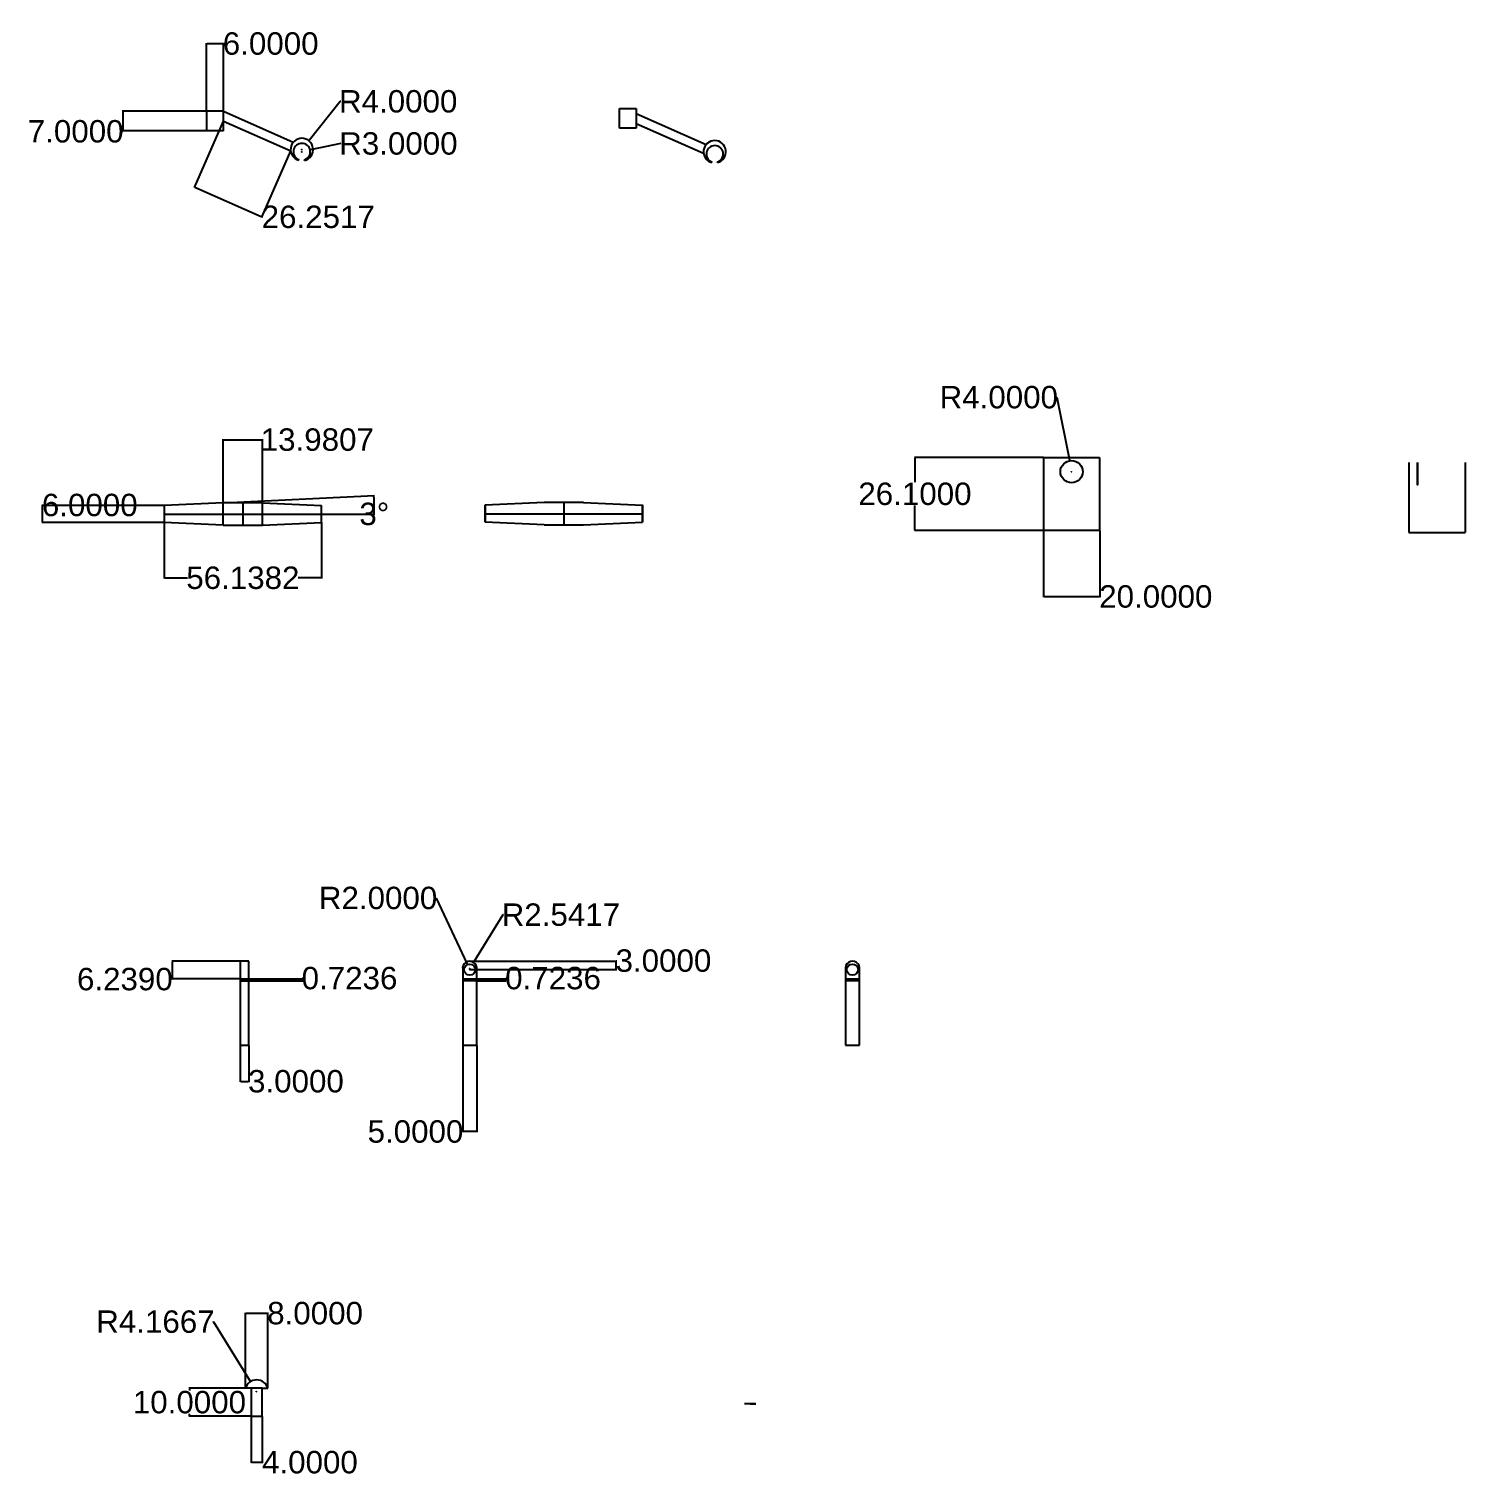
# Model space of a CAD drawing. Header units: centimetres. Extents: x 3692 to 5101, y 1672 to 2765.
# Drawn here: x 3737 to 4250, y 2248 to 2765 of the extents above; entities that cross this region are included whole.
import ezdxf

# ---------------------------------------------------------------- set-up
doc = ezdxf.new("R2010")
doc.units = ezdxf.units.CM
doc.header["$MEASUREMENT"] = 0
doc.layers.add('Brat de prindere', color=130, linetype='Continuous')
doc.layers.add('Dimensiuni', color=7, linetype='Continuous')
doc.styles.get("Standard").update_dxf_attribs({"font": 'arial.ttf'})
doc.dimstyles.get("Standard").update_dxf_attribs({"dimtxt": 8, "dimasz": 0.18, "dimexe": 0.18, "dimexo": 0.0625, "dimgap": 0.09, "dimtad": 0, "dimtih": 1, "dimtoh": 1, "dimdec": 4, "dimzin": 0, "dimdsep": 46, "dimtxsty": 'Standard', "dimcen": 0.09, "dimadec": 0, "dimazin": 0, "dimtfac": 1, "dimtdec": 4, "dimtofl": 0, "dimtmove": 0, "dimatfit": 3, "dimfxl": 1, "dimtolj": 1, "dimtzin": 0, "dimarcsym": 0})

# ---------------------------------------------------------------- blocks, each defined once
blk = doc.blocks.new('*D29')
at = {"layer": 'Defpoints', "color": 0, "transparency": 16777216}
for p in [(3812.9, 2432.06), (3788.6, 2425.82), (3812.9, 2425.82)]:
    blk.add_point(p, dxfattribs=at)
at = {"layer": 'Dimensiuni', "color": 0, "lineweight": -2, "transparency": 16777216}
for p, q in [((3812.84, 2432.06), (3788.42, 2432.06)), ((3788.6, 2431.88), (3788.6, 2426)), ((3812.84, 2425.82), (3788.42, 2425.82)), ((3788.6, 2425.64), (3788.42, 2425.64)), ((3788.6, 2425.82), (3788.6, 2425.64))]:
    blk.add_line(p, q, dxfattribs=at)
at = {"layer": 'Dimensiuni', "color": 0, "transparency": 16777216}
for points in [[(3788.57, 2431.88), (3788.63, 2431.88), (3788.6, 2432.06)], [(3788.57, 2426), (3788.63, 2426), (3788.6, 2425.82)]]:
    blk.add_solid(points, dxfattribs=at)
at = {"layer": 'Dimensiuni', "color": 0, "transparency": 16777216, "insert": (3771.71, 2425.64), "char_height": 8, "attachment_point": 5}
blk.add_mtext('\\A1;6.2390', dxfattribs=at)
blk = doc.blocks.new('*D30')
at = {"layer": 'Defpoints', "color": 0, "transparency": 16777216}
for p in [(3812.9, 2425.82), (3815.9, 2402.06), (3815.9, 2389.18)]:
    blk.add_point(p, dxfattribs=at)
at = {"layer": 'Dimensiuni', "color": 0, "lineweight": -2, "transparency": 16777216}
for p, q in [((3812.9, 2425.75), (3812.9, 2389)), ((3815.9, 2401.99), (3815.9, 2389)), ((3813.08, 2389.18), (3815.72, 2389.18)), ((3815.9, 2389.18), (3816.08, 2389.18))]:
    blk.add_line(p, q, dxfattribs=at)
at = {"layer": 'Dimensiuni', "color": 0, "transparency": 16777216}
for points in [[(3813.08, 2389.21), (3813.08, 2389.15), (3812.9, 2389.18)], [(3815.72, 2389.21), (3815.72, 2389.15), (3815.9, 2389.18)]]:
    blk.add_solid(points, dxfattribs=at)
at = {"layer": 'Dimensiuni', "color": 0, "transparency": 16777216, "insert": (3832.76, 2389.18), "char_height": 8, "attachment_point": 5}
blk.add_mtext('\\A1;3.0000', dxfattribs=at)
blk = doc.blocks.new('*D31')
at = {"layer": 'Defpoints', "color": 0, "transparency": 16777216}
for p in [(3813.3, 2425.82), (3813.3, 2425.09), (3835, 2425.82)]:
    blk.add_point(p, dxfattribs=at)
at = {"layer": 'Dimensiuni', "color": 0, "lineweight": -2, "transparency": 16777216}
for p, q in [((3813.36, 2425.82), (3835.18, 2425.82)), ((3813.36, 2425.09), (3835.18, 2425.09)), ((3835, 2425.82), (3835, 2426)), ((3835, 2426), (3835.18, 2426)), ((3835, 2425.27), (3835, 2425.64))]:
    blk.add_line(p, q, dxfattribs=at)
at = {"layer": 'Dimensiuni', "color": 0, "transparency": 16777216}
for points in [[(3834.97, 2425.64), (3835.03, 2425.64), (3835, 2425.82)], [(3834.97, 2425.27), (3835.03, 2425.27), (3835, 2425.09)]]:
    blk.add_solid(points, dxfattribs=at)
at = {"layer": 'Dimensiuni', "color": 0, "transparency": 16777216, "insert": (3851.87, 2426), "char_height": 8, "attachment_point": 5}
blk.add_mtext('\\A1;0.7236', dxfattribs=at)
blk = doc.blocks.new('*D32')
at = {"layer": 'Defpoints', "color": 0, "transparency": 16777216}
for p in [(3892.27, 2402.06), (3897.27, 2402.06), (3892.27, 2371.24)]:
    blk.add_point(p, dxfattribs=at)
at = {"layer": 'Dimensiuni', "color": 0, "lineweight": -2, "transparency": 16777216}
for p, q in [((3892.27, 2401.99), (3892.27, 2371.06)), ((3897.27, 2401.99), (3897.27, 2371.06)), ((3892.27, 2371.24), (3892.09, 2371.24)), ((3897.09, 2371.24), (3892.45, 2371.24))]:
    blk.add_line(p, q, dxfattribs=at)
at = {"layer": 'Dimensiuni', "color": 0, "transparency": 16777216}
for points in [[(3892.45, 2371.27), (3892.45, 2371.21), (3892.27, 2371.24)], [(3897.09, 2371.27), (3897.09, 2371.21), (3897.27, 2371.24)]]:
    blk.add_solid(points, dxfattribs=at)
at = {"layer": 'Dimensiuni', "color": 0, "transparency": 16777216, "insert": (3875.41, 2371.24), "char_height": 8, "attachment_point": 5}
blk.add_mtext('\\A1;5.0000', dxfattribs=at)
blk = doc.blocks.new('*D33')
at = {"layer": 'Defpoints', "color": 0, "transparency": 16777216}
for p in [(3897.27, 2425.82), (3897.27, 2425.09), (3907.63, 2425.82)]:
    blk.add_point(p, dxfattribs=at)
at = {"layer": 'Dimensiuni', "color": 0, "lineweight": -2, "transparency": 16777216}
for p, q in [((3897.33, 2425.82), (3907.81, 2425.82)), ((3897.33, 2425.09), (3907.81, 2425.09)), ((3907.63, 2425.82), (3907.63, 2426)), ((3907.63, 2426), (3907.81, 2426)), ((3907.63, 2425.27), (3907.63, 2425.64))]:
    blk.add_line(p, q, dxfattribs=at)
at = {"layer": 'Dimensiuni', "color": 0, "transparency": 16777216}
for points in [[(3907.6, 2425.64), (3907.66, 2425.64), (3907.63, 2425.82)], [(3907.6, 2425.27), (3907.66, 2425.27), (3907.63, 2425.09)]]:
    blk.add_solid(points, dxfattribs=at)
at = {"layer": 'Dimensiuni', "color": 0, "transparency": 16777216, "insert": (3924.5, 2426), "char_height": 8, "attachment_point": 5}
blk.add_mtext('\\A1;0.7236', dxfattribs=at)
blk = doc.blocks.new('*D2')
at = {"layer": 'Defpoints', "color": 0, "transparency": 16777216}
for p in [(3894.77, 2432.06), (3947.03, 2432.06), (3894.77, 2429.06)]:
    blk.add_point(p, dxfattribs=at)
at = {"layer": 'Dimensiuni', "color": 0, "lineweight": -2, "transparency": 16777216}
for p, q in [((3894.83, 2432.06), (3947.21, 2432.06)), ((3947.03, 2432.06), (3947.03, 2432.24)), ((3947.03, 2432.24), (3947.21, 2432.24)), ((3947.03, 2429.24), (3947.03, 2431.88)), ((3894.83, 2429.06), (3947.21, 2429.06))]:
    blk.add_line(p, q, dxfattribs=at)
at = {"layer": 'Dimensiuni', "color": 0, "transparency": 16777216}
for points in [[(3947, 2431.88), (3947.06, 2431.88), (3947.03, 2432.06)], [(3947, 2429.24), (3947.06, 2429.24), (3947.03, 2429.06)]]:
    blk.add_solid(points, dxfattribs=at)
at = {"layer": 'Dimensiuni', "color": 0, "transparency": 16777216, "insert": (3963.89, 2432.24), "char_height": 8, "attachment_point": 5}
blk.add_mtext('\\A1;3.0000', dxfattribs=at)
blk = doc.blocks.new('*D34')
at = {"layer": 'Defpoints', "color": 0, "transparency": 16777216}
for p in [(3894.77, 2429.51), (3896.11, 2431.68)]:
    blk.add_point(p, dxfattribs=at)
at = {"layer": 'Dimensiuni', "color": 0, "lineweight": -2, "transparency": 16777216}
for p, q in [((3906.59, 2448.64), (3896.2, 2431.83)), ((3906.77, 2448.64), (3906.59, 2448.64)), ((3894.68, 2429.51), (3894.86, 2429.51)), ((3894.77, 2429.42), (3894.77, 2429.6))]:
    blk.add_line(p, q, dxfattribs=at)
at = {"layer": 'Dimensiuni', "color": 0, "transparency": 16777216}
blk.add_solid([(3896.18, 2431.85), (3896.23, 2431.81), (3896.11, 2431.68)], dxfattribs=at)
at = {"layer": 'Dimensiuni', "color": 0, "transparency": 16777216, "insert": (3927.3, 2448.64), "char_height": 8, "attachment_point": 5}
blk.add_mtext('\\A1;R2.5417', dxfattribs=at)
blk = doc.blocks.new('*D35')
at = {"layer": 'Defpoints', "color": 0, "transparency": 16777216}
for p in [(3816.73, 2279.63), (3794.75, 2269.63), (3816.73, 2269.63)]:
    blk.add_point(p, dxfattribs=at)
at = {"layer": 'Dimensiuni', "color": 0, "lineweight": -2, "transparency": 16777216}
for p, q in [((3816.66, 2279.63), (3794.57, 2279.63)), ((3794.75, 2279.45), (3794.75, 2278.8)), ((3816.66, 2269.63), (3794.57, 2269.63)), ((3794.75, 2269.81), (3794.75, 2270.46))]:
    blk.add_line(p, q, dxfattribs=at)
at = {"layer": 'Dimensiuni', "color": 0, "transparency": 16777216}
for points in [[(3794.72, 2279.45), (3794.78, 2279.45), (3794.75, 2279.63)], [(3794.72, 2269.81), (3794.78, 2269.81), (3794.75, 2269.63)]]:
    blk.add_solid(points, dxfattribs=at)
at = {"layer": 'Dimensiuni', "color": 0, "transparency": 16777216, "insert": (3794.75, 2274.63), "char_height": 8, "attachment_point": 5}
blk.add_mtext('\\A1;10.0000', dxfattribs=at)
blk = doc.blocks.new('*D36')
at = {"layer": 'Defpoints', "color": 0, "transparency": 16777216}
for p in [(3816.73, 2269.63), (3820.73, 2269.63), (3820.73, 2253.2)]:
    blk.add_point(p, dxfattribs=at)
at = {"layer": 'Dimensiuni', "color": 0, "lineweight": -2, "transparency": 16777216}
for p, q in [((3816.73, 2269.57), (3816.73, 2253.02)), ((3820.73, 2269.57), (3820.73, 2253.02)), ((3816.91, 2253.2), (3820.55, 2253.2)), ((3820.73, 2253.2), (3820.91, 2253.2))]:
    blk.add_line(p, q, dxfattribs=at)
at = {"layer": 'Dimensiuni', "color": 0, "transparency": 16777216}
for points in [[(3816.91, 2253.23), (3816.91, 2253.17), (3816.73, 2253.2)], [(3820.55, 2253.23), (3820.55, 2253.17), (3820.73, 2253.2)]]:
    blk.add_solid(points, dxfattribs=at)
at = {"layer": 'Dimensiuni', "color": 0, "transparency": 16777216, "insert": (3837.75, 2253.2), "char_height": 8, "attachment_point": 5}
blk.add_mtext('\\A1;4.0000', dxfattribs=at)
blk = doc.blocks.new('*D37')
at = {"layer": 'Defpoints', "color": 0, "transparency": 16777216}
for p in [(3822.73, 2306.4), (3814.73, 2279.63), (3822.73, 2279.63)]:
    blk.add_point(p, dxfattribs=at)
at = {"layer": 'Dimensiuni', "color": 0, "lineweight": -2, "transparency": 16777216}
for p, q in [((3814.73, 2279.69), (3814.73, 2306.58)), ((3814.91, 2306.4), (3822.55, 2306.4)), ((3822.73, 2279.69), (3822.73, 2306.58)), ((3822.73, 2306.4), (3822.91, 2306.4))]:
    blk.add_line(p, q, dxfattribs=at)
at = {"layer": 'Dimensiuni', "color": 0, "transparency": 16777216}
for points in [[(3814.91, 2306.43), (3814.91, 2306.37), (3814.73, 2306.4)], [(3822.55, 2306.43), (3822.55, 2306.37), (3822.73, 2306.4)]]:
    blk.add_solid(points, dxfattribs=at)
at = {"layer": 'Dimensiuni', "color": 0, "transparency": 16777216, "insert": (3839.59, 2306.4), "char_height": 8, "attachment_point": 5}
blk.add_mtext('\\A1;8.0000', dxfattribs=at)
blk = doc.blocks.new('*D38')
at = {"layer": 'Defpoints', "color": 0, "transparency": 16777216}
for p in [(3816.54, 2282.01), (3818.73, 2278.46)]:
    blk.add_point(p, dxfattribs=at)
at = {"layer": 'Dimensiuni', "color": 0, "lineweight": -2, "transparency": 16777216}
for p, q in [((3803.16, 2303.37), (3803.34, 2303.37)), ((3803.34, 2303.37), (3816.44, 2282.16)), ((3818.64, 2278.46), (3818.82, 2278.46)), ((3818.73, 2278.37), (3818.73, 2278.55))]:
    blk.add_line(p, q, dxfattribs=at)
at = {"layer": 'Dimensiuni', "color": 0, "transparency": 16777216}
blk.add_solid([(3816.47, 2282.18), (3816.42, 2282.15), (3816.54, 2282.01)], dxfattribs=at)
at = {"layer": 'Dimensiuni', "color": 0, "transparency": 16777216, "insert": (3782.63, 2303.37), "char_height": 8, "attachment_point": 5}
blk.add_mtext('\\A1;R4.1667', dxfattribs=at)
blk = doc.blocks.new('*D12')
at = {"layer": 'Defpoints', "color": 0, "transparency": 16777216}
for p in [(3785.75, 2588.69), (3841.89, 2588.69), (3841.89, 2568.89)]:
    blk.add_point(p, dxfattribs=at)
at = {"layer": 'Dimensiuni', "color": 0, "lineweight": -2, "transparency": 16777216}
for p, q in [((3785.75, 2588.63), (3785.75, 2568.71)), ((3841.89, 2588.63), (3841.89, 2568.71)), ((3785.93, 2568.89), (3794.06, 2568.89)), ((3841.71, 2568.89), (3833.58, 2568.89))]:
    blk.add_line(p, q, dxfattribs=at)
at = {"layer": 'Dimensiuni', "color": 0, "transparency": 16777216}
for points in [[(3785.93, 2568.92), (3785.93, 2568.86), (3785.75, 2568.89)], [(3841.71, 2568.92), (3841.71, 2568.86), (3841.89, 2568.89)]]:
    blk.add_solid(points, dxfattribs=at)
at = {"layer": 'Dimensiuni', "color": 0, "transparency": 16777216, "insert": (3813.82, 2568.89), "char_height": 8, "attachment_point": 5}
blk.add_mtext('\\A1;56.1382', dxfattribs=at)
blk = doc.blocks.new('*D13')
at = {"layer": 'Defpoints', "color": 0, "transparency": 16777216}
for p in [(3742.3, 2594.69), (3785.75, 2594.69), (3785.75, 2588.69)]:
    blk.add_point(p, dxfattribs=at)
at = {"layer": 'Dimensiuni', "color": 0, "lineweight": -2, "transparency": 16777216}
for p, q in [((3742.3, 2594.69), (3742.3, 2594.87)), ((3742.3, 2594.87), (3742.48, 2594.87)), ((3785.69, 2594.69), (3742.12, 2594.69)), ((3742.3, 2588.87), (3742.3, 2594.51)), ((3785.69, 2588.69), (3742.12, 2588.69))]:
    blk.add_line(p, q, dxfattribs=at)
at = {"layer": 'Dimensiuni', "color": 0, "transparency": 16777216}
for points in [[(3742.27, 2594.51), (3742.33, 2594.51), (3742.3, 2594.69)], [(3742.27, 2588.87), (3742.33, 2588.87), (3742.3, 2588.69)]]:
    blk.add_solid(points, dxfattribs=at)
at = {"layer": 'Dimensiuni', "color": 0, "transparency": 16777216, "insert": (3759.19, 2594.87), "char_height": 8, "attachment_point": 5}
blk.add_mtext('\\A1;6.0000', dxfattribs=at)
blk = doc.blocks.new('*D14')
at = {"layer": 'Defpoints', "color": 0, "transparency": 16777216}
for p in [(3820.78, 2618.21), (3806.8, 2587.69), (3820.78, 2587.69)]:
    blk.add_point(p, dxfattribs=at)
at = {"layer": 'Dimensiuni', "color": 0, "lineweight": -2, "transparency": 16777216}
for p, q in [((3806.8, 2587.75), (3806.8, 2618.39)), ((3806.98, 2618.21), (3820.6, 2618.21)), ((3820.78, 2587.75), (3820.78, 2618.39)), ((3820.78, 2618.21), (3820.96, 2618.21))]:
    blk.add_line(p, q, dxfattribs=at)
at = {"layer": 'Dimensiuni', "color": 0, "transparency": 16777216}
for points in [[(3806.98, 2618.24), (3806.98, 2618.18), (3806.8, 2618.21)], [(3820.6, 2618.24), (3820.6, 2618.18), (3820.78, 2618.21)]]:
    blk.add_solid(points, dxfattribs=at)
at = {"layer": 'Dimensiuni', "color": 0, "transparency": 16777216, "insert": (3840.39, 2618.21), "char_height": 8, "attachment_point": 5}
blk.add_mtext('\\A1;13.9807', dxfattribs=at)
blk = doc.blocks.new('*D15')
at = {"layer": 'Defpoints', "color": 0, "transparency": 16777216}
for p in [(3806.8, 2595.69), (3860.66, 2596.06), (3785.75, 2594.69), (3785.75, 2591.69), (3841.89, 2591.69)]:
    blk.add_point(p, dxfattribs=at)
at = {"layer": 'Dimensiuni', "color": 0, "lineweight": -2, "transparency": 16777216}
for p, q in [((3806.86, 2595.69), (3860.75, 2598.25)), ((3841.95, 2591.69), (3860.91, 2591.69))]:
    blk.add_line(p, q, dxfattribs=at)
blk.add_arc((3722.59, 2591.69), 138.14, 0.0747, 2.6448, dxfattribs=at)
at = {"layer": 'Dimensiuni', "color": 0, "transparency": 16777216}
for points in [[(3860.55, 2598.06), (3860.61, 2598.06), (3860.57, 2598.24)], [(3860.76, 2591.87), (3860.7, 2591.87), (3860.73, 2591.69)]]:
    blk.add_solid(points, dxfattribs=at)
at = {"layer": 'Dimensiuni', "color": 0, "transparency": 16777216, "insert": (3860.73, 2591.69), "char_height": 8, "attachment_point": 5}
blk.add_mtext('\\A1;3°', dxfattribs=at)
blk = doc.blocks.new('*D16')
at = {"layer": 'Defpoints', "color": 0, "transparency": 16777216}
for p in [(4099.55, 2611.91), (4053.64, 2585.81), (4099.55, 2585.81)]:
    blk.add_point(p, dxfattribs=at)
at = {"layer": 'Dimensiuni', "color": 0, "lineweight": -2, "transparency": 16777216}
for p, q in [((4099.48, 2611.91), (4053.46, 2611.91)), ((4053.64, 2611.73), (4053.64, 2603.04)), ((4053.64, 2585.99), (4053.64, 2594.69)), ((4099.48, 2585.81), (4053.46, 2585.81))]:
    blk.add_line(p, q, dxfattribs=at)
at = {"layer": 'Dimensiuni', "color": 0, "transparency": 16777216}
for points in [[(4053.61, 2611.73), (4053.67, 2611.73), (4053.64, 2611.91)], [(4053.61, 2585.99), (4053.67, 2585.99), (4053.64, 2585.81)]]:
    blk.add_solid(points, dxfattribs=at)
at = {"layer": 'Dimensiuni', "color": 0, "transparency": 16777216, "insert": (4053.64, 2598.86), "char_height": 8, "attachment_point": 5}
blk.add_mtext('\\A1;26.1000', dxfattribs=at)
blk = doc.blocks.new('*D17')
at = {"layer": 'Defpoints', "color": 0, "transparency": 16777216}
for p in [(4099.55, 2585.81), (4119.55, 2585.81), (4119.55, 2562.22)]:
    blk.add_point(p, dxfattribs=at)
at = {"layer": 'Dimensiuni', "color": 0, "lineweight": -2, "transparency": 16777216}
for p, q in [((4099.55, 2585.75), (4099.55, 2562.04)), ((4119.55, 2585.75), (4119.55, 2562.04)), ((4099.73, 2562.22), (4119.37, 2562.22)), ((4119.55, 2562.22), (4119.73, 2562.22))]:
    blk.add_line(p, q, dxfattribs=at)
at = {"layer": 'Dimensiuni', "color": 0, "transparency": 16777216}
for points in [[(4099.73, 2562.25), (4099.73, 2562.19), (4099.55, 2562.22)], [(4119.37, 2562.25), (4119.37, 2562.19), (4119.55, 2562.22)]]:
    blk.add_solid(points, dxfattribs=at)
at = {"layer": 'Dimensiuni', "color": 0, "transparency": 16777216, "insert": (4139.58, 2562.22), "char_height": 8, "attachment_point": 5}
blk.add_mtext('\\A1;20.0000', dxfattribs=at)
blk = doc.blocks.new('*D18')
at = {"layer": 'Defpoints', "color": 0, "transparency": 16777216}
for p in [(4108.76, 2610.74), (4109.55, 2606.81)]:
    blk.add_point(p, dxfattribs=at)
at = {"layer": 'Dimensiuni', "color": 0, "lineweight": -2, "transparency": 16777216}
for p, q in [((4104.07, 2633.36), (4104.25, 2633.36)), ((4104.25, 2633.36), (4108.73, 2610.91)), ((4109.46, 2606.81), (4109.64, 2606.81)), ((4109.55, 2606.72), (4109.55, 2606.9))]:
    blk.add_line(p, q, dxfattribs=at)
at = {"layer": 'Dimensiuni', "color": 0, "transparency": 16777216}
blk.add_solid([(4108.76, 2610.92), (4108.7, 2610.91), (4108.76, 2610.74)], dxfattribs=at)
at = {"layer": 'Dimensiuni', "color": 0, "transparency": 16777216, "insert": (4083.56, 2633.36), "char_height": 8, "attachment_point": 5}
blk.add_mtext('\\A1;R4.0000', dxfattribs=at)
blk = doc.blocks.new('*D47')
at = {"layer": 'Defpoints', "color": 0, "transparency": 16777216}
for p in [(3893.92, 2430.87), (3894.77, 2429.06)]:
    blk.add_point(p, dxfattribs=at)
at = {"layer": 'Dimensiuni', "color": 0, "lineweight": -2, "transparency": 16777216}
for p, q in [((3882.57, 2454.6), (3882.75, 2454.6)), ((3882.75, 2454.6), (3893.84, 2431.03)), ((3894.68, 2429.06), (3894.86, 2429.06)), ((3894.77, 2428.97), (3894.77, 2429.15))]:
    blk.add_line(p, q, dxfattribs=at)
at = {"layer": 'Dimensiuni', "color": 0, "transparency": 16777216}
blk.add_solid([(3893.87, 2431.04), (3893.81, 2431.02), (3893.92, 2430.87)], dxfattribs=at)
at = {"layer": 'Dimensiuni', "color": 0, "transparency": 16777216, "insert": (3862.06, 2454.6), "char_height": 8, "attachment_point": 5}
blk.add_mtext('\\A1;R2.0000', dxfattribs=at)
blk = doc.blocks.new('*D60')
at = {"layer": 'Defpoints', "color": 0, "transparency": 16777216}
for p in [(3800.86, 2735.44), (3770.99, 2728.44), (3800.86, 2728.44)]:
    blk.add_point(p, dxfattribs=at)
at = {"layer": 'Dimensiuni', "color": 0, "lineweight": -2, "transparency": 16777216}
for p, q in [((3800.8, 2735.44), (3770.81, 2735.44)), ((3770.99, 2735.26), (3770.99, 2728.62)), ((3800.8, 2728.44), (3770.81, 2728.44)), ((3770.99, 2728.26), (3770.81, 2728.26)), ((3770.99, 2728.44), (3770.99, 2728.26))]:
    blk.add_line(p, q, dxfattribs=at)
at = {"layer": 'Dimensiuni', "color": 0, "transparency": 16777216}
for points in [[(3770.96, 2735.26), (3771.02, 2735.26), (3770.99, 2735.44)], [(3770.96, 2728.62), (3771.02, 2728.62), (3770.99, 2728.44)]]:
    blk.add_solid(points, dxfattribs=at)
at = {"layer": 'Dimensiuni', "color": 0, "transparency": 16777216, "insert": (3754.16, 2728.26), "char_height": 8, "attachment_point": 5}
blk.add_mtext('\\A1;7.0000', dxfattribs=at)
blk = doc.blocks.new('*D61')
at = {"layer": 'Defpoints', "color": 0, "transparency": 16777216}
for p in [(3806.86, 2759.59), (3800.86, 2735.44), (3806.86, 2735.44)]:
    blk.add_point(p, dxfattribs=at)
at = {"layer": 'Dimensiuni', "color": 0, "lineweight": -2, "transparency": 16777216}
for p, q in [((3800.86, 2735.51), (3800.86, 2759.77)), ((3801.04, 2759.59), (3806.68, 2759.59)), ((3806.86, 2735.51), (3806.86, 2759.77)), ((3806.86, 2759.59), (3807.04, 2759.59))]:
    blk.add_line(p, q, dxfattribs=at)
at = {"layer": 'Dimensiuni', "color": 0, "transparency": 16777216}
for points in [[(3801.04, 2759.62), (3801.04, 2759.56), (3800.86, 2759.59)], [(3806.68, 2759.62), (3806.68, 2759.56), (3806.86, 2759.59)]]:
    blk.add_solid(points, dxfattribs=at)
at = {"layer": 'Dimensiuni', "color": 0, "transparency": 16777216, "insert": (3823.75, 2759.59), "char_height": 8, "attachment_point": 5}
blk.add_mtext('\\A1;6.0000', dxfattribs=at)
blk = doc.blocks.new('*D62')
at = {"layer": 'Defpoints', "color": 0, "transparency": 16777216}
for p in [(3806.86, 2731.94), (3830.88, 2721.35), (3820.5, 2697.8)]:
    blk.add_point(p, dxfattribs=at)
at = {"layer": 'Dimensiuni', "color": 0, "lineweight": -2, "transparency": 16777216}
for p, q in [((3806.84, 2731.89), (3796.41, 2708.23)), ((3830.86, 2721.3), (3820.43, 2697.64)), ((3796.65, 2708.32), (3820.34, 2697.87)), ((3820.5, 2697.8), (3820.67, 2697.73)), ((3820.67, 2697.73), (3820.85, 2697.73))]:
    blk.add_line(p, q, dxfattribs=at)
at = {"layer": 'Dimensiuni', "color": 0, "transparency": 16777216}
for points in [[(3796.66, 2708.35), (3796.63, 2708.29), (3796.48, 2708.39)], [(3820.35, 2697.9), (3820.33, 2697.85), (3820.5, 2697.8)]]:
    blk.add_solid(points, dxfattribs=at)
at = {"layer": 'Dimensiuni', "color": 0, "transparency": 16777216, "insert": (3840.72, 2697.73), "char_height": 8, "attachment_point": 5}
blk.add_mtext('\\A1;26.2517', dxfattribs=at)
blk = doc.blocks.new('*D63')
at = {"layer": 'Defpoints', "color": 0, "transparency": 16777216}
for p in [(3837.35, 2724.94), (3834.86, 2721.81)]:
    blk.add_point(p, dxfattribs=at)
at = {"layer": 'Dimensiuni', "color": 0, "lineweight": -2, "transparency": 16777216}
for p, q in [((3848.55, 2738.96), (3837.47, 2725.08)), ((3848.73, 2738.96), (3848.55, 2738.96)), ((3834.77, 2721.81), (3834.95, 2721.81)), ((3834.86, 2721.72), (3834.86, 2721.9))]:
    blk.add_line(p, q, dxfattribs=at)
at = {"layer": 'Dimensiuni', "color": 0, "transparency": 16777216}
blk.add_solid([(3837.44, 2725.1), (3837.49, 2725.06), (3837.35, 2724.94)], dxfattribs=at)
at = {"layer": 'Dimensiuni', "color": 0, "transparency": 16777216, "insert": (3869.24, 2738.96), "char_height": 8, "attachment_point": 5}
blk.add_mtext('\\A1;R4.0000', dxfattribs=at)
blk = doc.blocks.new('*D64')
at = {"layer": 'Defpoints', "color": 0, "transparency": 16777216}
for p in [(3834.87, 2721), (3837.8, 2721.62)]:
    blk.add_point(p, dxfattribs=at)
at = {"layer": 'Dimensiuni', "color": 0, "lineweight": -2, "transparency": 16777216}
for p, q in [((3834.78, 2721), (3834.96, 2721)), ((3834.87, 2720.91), (3834.87, 2721.09)), ((3848.81, 2723.92), (3837.98, 2721.65))]:
    blk.add_line(p, q, dxfattribs=at)
at = {"layer": 'Dimensiuni', "color": 0, "transparency": 16777216}
blk.add_solid([(3837.97, 2721.68), (3837.98, 2721.62), (3837.8, 2721.62)], dxfattribs=at)
at = {"layer": 'Dimensiuni', "color": 0, "transparency": 16777216, "insert": (3869.32, 2723.92), "char_height": 8, "attachment_point": 5}
blk.add_mtext('\\A1;R3.0000', dxfattribs=at)

msp = doc.modelspace()

# ---------------------------------------------------------------- linework, layer by layer
at = {"layer": 'Brat de prindere'}
for p, q in [((3806.86379, 2735.44356, 2), (3800.86379, 2735.44356, 2)), ((3800.86379, 2735.44356, 2), (3800.86379, 2728.44356, 2)), ((3806.86379, 2728.44356, 2), (3806.86379, 2735.44356, 2)), ((3806.86379, 2735.44356, 2), (3831.79088, 2724.38061, 2)), ((3948.20436, 2736.39684), (3954.20436, 2736.39684)), ((3948.20436, 2729.39684), (3948.20436, 2736.39684)), ((3954.20436, 2736.39684), (3954.20436, 2729.39684)), ((3954.20436, 2734.64684, 5), (3979.13145, 2723.58389, 5)), ((3806.86379, 2731.94356, 2), (3830.88476, 2721.35377, 2)), ((3954.20436, 2729.39684), (3948.20436, 2729.39684)), ((3954.20436, 2732.89684, 10), (3954.20436, 2732.89684, 7.5)), ((3954.20436, 2731.14684, 5), (3978.22534, 2720.55706, 5)), ((3803.86379, 2728.44356, 2), (3800.86379, 2728.44356, 2)), ((3806.86379, 2728.44356, 2), (3803.86379, 2728.44356, 2)), ((3833.83021, 2718.03447, 2), (3833.83021, 2718.18525, 2)), ((3833.83021, 2717.94768, 2), (3833.83021, 2718.03447, 2)), ((3835.82993, 2718.00985, 2), (3835.82993, 2718.15991, 2)), ((3835.82993, 2717.93311, 2), (3835.82993, 2718.00985, 2)), ((3835.82993, 2717.93311, 2), (3835.82993, 2718.00985, 2)), ((3981.17079, 2717.23776, 5), (3981.17079, 2717.38853, 5)), ((3981.17079, 2717.15096, 5), (3981.17079, 2717.23776, 5)), ((3983.1705, 2717.21314, 5), (3983.1705, 2717.36319, 5)), ((3983.1705, 2717.1364, 5), (3983.1705, 2717.21314, 5)), ((3983.1705, 2717.1364, 5), (3983.1705, 2717.21314, 5)), ((4099.54666, 2611.91377), (4119.54666, 2611.91377)), ((4099.54666, 2611.91377), (4099.54666, 2610.81377)), ((4099.54666, 2610.81377), (4099.54666, 2585.81377)), ((4119.54666, 2611.91377), (4119.54666, 2610.81377)), ((4119.54666, 2610.81377), (4119.54666, 2585.81377)), ((3806.80158, 2595.68757), (3785.74889, 2594.68757)), ((3820.78228, 2595.68757), (3806.80158, 2595.68757)), ((3813.79193, 2595.68757), (3813.79193, 2587.68757)), ((3820.83443, 2595.68509), (3841.88713, 2594.68509)), ((3921.36811, 2595.82074), (3900.31542, 2594.82074)), ((3900.31542, 2594.82074), (3900.31542, 2588.82074)), ((3935.34881, 2595.82074), (3921.36811, 2595.82074)), ((3928.35846, 2595.82074), (3928.35846, 2587.82074)), ((3935.40097, 2595.81826), (3956.45366, 2594.81826)), ((3956.45366, 2588.81826), (3956.45366, 2594.81826)), ((3785.74889, 2594.68757), (3785.74889, 2588.68757)), ((3785.74889, 2591.68757), (3841.88713, 2591.68757)), ((3841.88713, 2588.68509), (3841.88713, 2594.68509)), ((3900.31542, 2591.82074), (3956.45366, 2591.82074)), ((3806.80158, 2587.68757), (3785.74889, 2588.68757)), ((3806.80158, 2587.68757), (3820.78228, 2587.68757)), ((3820.83443, 2587.68509), (3841.88713, 2588.68509)), ((3921.36811, 2587.82074), (3900.31542, 2588.82074)), ((3921.36811, 2587.82074), (3935.34881, 2587.82074)), ((3935.40097, 2587.81826), (3956.45366, 2588.81826)), ((4119.54666, 2585.81377), (4099.54666, 2585.81377)), ((3815.89933, 2432.05638), (3812.89933, 2432.05638)), ((3812.89933, 2432.05638), (3812.89933, 2425.81738)), ((3815.89933, 2402.05638), (3815.89933, 2432.05638)), ((3813.29933, 2425.81738), (3812.89933, 2425.81738)), ((3812.89933, 2425.81738), (3813.29933, 2425.81738)), ((3812.89933, 2425.81738), (3813.29933, 2425.81738)), ((3812.89933, 2425.09378), (3812.89933, 2402.05638)), ((3813.29933, 2425.09378), (3812.89933, 2425.09378)), ((3813.29933, 2425.81738), (3813.29933, 2425.09378)), ((3813.29933, 2425.81738), (3813.29933, 2425.09378)), ((3892.27038, 2429.05638), (3892.27038, 2402.05638)), ((3892.27038, 2425.81733), (3897.27038, 2425.81733)), ((3897.27038, 2425.09376), (3892.27038, 2425.09376)), ((3897.27038, 2402.05638), (3897.27038, 2429.05638)), ((4028.83958, 2429.07064), (4028.83958, 2402.07064)), ((4028.83958, 2425.83159), (4033.83958, 2425.83159)), ((4033.83958, 2425.10802), (4028.83958, 2425.10802)), ((4033.83958, 2402.07064), (4033.83958, 2429.07064)), ((3812.89933, 2402.05638), (3815.89933, 2402.05638)), ((3892.27038, 2402.05638), (3897.27038, 2402.05638)), ((4028.83958, 2402.07064), (4033.83958, 2402.07064)), ((3816.72628, 2279.6302), (3814.72628, 2279.6302)), ((3816.72628, 2279.6302), (3816.72628, 2269.6302)), ((3820.72628, 2279.6302), (3816.72628, 2279.6302)), ((3820.72628, 2269.6302), (3820.72628, 2279.6302)), ((3820.72628, 2279.6302), (3822.72628, 2279.6302)), ((3816.72628, 2269.6302), (3820.72628, 2269.6302))]:
    msp.add_line(p, q, dxfattribs=at)
at = {"layer": 'Brat de prindere', "extrusion": (-3.67394e-16, 0, -1)}
for p, q in [((4229.92017, 2610.08564, 14), (4229.92017, 2585.08564, 14)), ((4249.92017, 2610.08564, 14), (4249.92017, 2585.08564, 14)), ((4229.92017, 2585.08564, 14), (4249.92017, 2585.08564, 14))]:
    msp.add_line(p, q, dxfattribs=at)
at = {"layer": 'Brat de prindere', "extrusion": (0, -1, 6.12323e-17)}
for p, q in [((3994.86372, 2274.04704, 3.5), (3992.86372, 2274.04704, 3.5)), ((3994.86372, 2274.04704, -6.5), (3996.86372, 2274.04704, -6.5)), ((3996.86372, 2274.04704, 3.5), (3994.86372, 2274.04704, 3.5))]:
    msp.add_line(p, q, dxfattribs=at)
at = {"layer": 'Brat de prindere'}
for centre, radius in [((4109.54666, 2606.81377), 4), ((3894.77038, 2429.05638), 2), ((4031.33958, 2429.07064), 2)]:
    msp.add_circle(centre, radius, dxfattribs=at)
at = {"layer": 'Brat de prindere', "extrusion": (1, 0, -1.83697e-16)}
msp.add_circle((2606.08564, 7, 4232.92017), 4, dxfattribs=at)
at = {"layer": 'Brat de prindere', "extrusion": (-1, 0, 6.12323e-17)}
for centre in [(-2591.82074, 0, -3900.31542), (-2591.82074, 0, -3956.45366)]:
    msp.add_circle(centre, 3, dxfattribs=at)
at = {"layer": 'Brat de prindere'}
for centre, radius, start, end in [((3834.85828, 2721.81331, 2), 4, 284.0584752, 255.1069283), ((3834.85828, 2721.81331, 2), 4, 284.0584752, 255.1069283), ((3982.19885, 2721.01659, 5), 4, 284.0584752, 255.1069283), ((3982.19885, 2721.01659, 5), 4, 284.0584752, 255.1069283), ((3834.86591, 2721.0008, 2), 3, 288.7439544, 249.8040973), ((3982.20648, 2720.20408, 5), 3, 288.7439544, 249.8040973), ((3894.77038, 2429.51471), 2.54167, 349.6111422, 190.3888578), ((4031.33958, 2429.52897), 2.54167, 349.6111422, 190.3888578), ((3818.72628, 2278.46353), 4.16667, 16.2602047, 163.7397953)]:
    msp.add_arc(centre, radius, start, end, dxfattribs=at)
at = {"layer": 'Brat de prindere', "extrusion": (0, -1, 6.12323e-17)}
msp.add_arc((3996.86372, 2.33333, -2274.04704), 4.16667, 90, 163.7397953, dxfattribs=at)

# ---------------------------------------------------------------- dimensions: what is measured, and where the dimension line sits
at = {"layer": 'Dimensiuni'}
for base, p1, p2, picture, middle in [((3806.86379, 2759.58916, 2), (3800.86379, 2735.44356, 2), (3806.86379, 2735.44356, 2), '*D61', (3823.74771, 2759.58916, 2)), ((3820.78228, 2618.20572), (3806.80158, 2587.68757), (3820.78228, 2587.68757), '*D14', (3840.38925, 2618.20572)), ((3841.88713, 2568.8905), (3785.74889, 2588.68757), (3841.88713, 2588.68757), '*D12', (3813.81801, 2568.8905)), ((4119.54666, 2562.21877), (4099.54666, 2585.81377), (4119.54666, 2585.81377), '*D17', (4139.58474, 2562.21877)), ((3815.89933, 2389.17694), (3812.89933, 2425.81738), (3815.89933, 2402.05638), '*D30', (3832.75869, 2389.17694)), ((3892.27038, 2371.24142), (3897.27038, 2402.05638), (3892.27038, 2402.05638), '*D32', (3875.40829, 2371.24142)), ((3822.72628, 2306.40193), (3814.72628, 2279.6302), (3822.72628, 2279.6302), '*D37', (3839.59382, 2306.40193)), ((3820.72628, 2253.19989), (3816.72628, 2269.6302), (3820.72628, 2269.6302), '*D36', (3837.74935, 2253.19989))]:
    dim = msp.add_linear_dim(base=base, p1=p1, p2=p2, dimstyle='Standard', dxfattribs=at)
    dim.commit()
    dim.dimension.update_dxf_attribs({"geometry": picture, "text_midpoint": middle})
for center, mpoint, picture, middle in [((3834.85828, 2721.81331, 2), (3837.35416, 2724.9391, 2), '*D63', (3869.24362, 2738.9648, 2)), ((3834.86591, 2721.0008, 2), (3837.80224, 2721.6156, 2), '*D64', (3848.81302, 2723.92101, 2)), ((4109.54666, 2606.81377), (4108.76457, 2610.73657), '*D18', (4083.564, 2633.35975)), ((3894.77038, 2429.05638), (3893.91868, 2430.86597), '*D47', (3862.05635, 2454.60322)), ((3894.77038, 2429.51471), (3896.1068, 2431.67667), '*D34', (3927.29594, 2448.63892)), ((3818.72628, 2278.46353), (3816.53624, 2282.00822), '*D38', (3782.63476, 2303.36924))]:
    dim = msp.add_radius_dim(center=center, mpoint=mpoint, dimstyle='Standard', dxfattribs=at)
    dim.commit()
    dim.dimension.update_dxf_attribs({"geometry": picture, "text_midpoint": middle, "dimtype": 164})
for base, p1, p2, picture, middle in [((3770.98632, 2728.44356, 2), (3800.86379, 2735.44356, 2), (3800.86379, 2728.44356, 2), '*D60', (3754.15697, 2728.26356, 2)), ((4053.64059, 2585.81377), (4099.54666, 2611.91377), (4099.54666, 2585.81377), '*D16', (4053.64059, 2598.86377)), ((3742.30321, 2594.68757), (3785.74889, 2588.68757), (3785.74889, 2594.68757), '*D13', (3759.18713, 2594.86757)), ((3947.0276, 2432.05638), (3894.77038, 2429.05638), (3894.77038, 2432.05638), '*D2', (3963.88696, 2432.23638)), ((3788.59835, 2425.81738), (3812.89933, 2432.05638), (3812.89933, 2425.81738), '*D29', (3771.71443, 2425.63738)), ((3834.99971, 2425.81738), (3813.29933, 2425.09378), (3813.29933, 2425.81738), '*D31', (3851.87271, 2425.99738)), ((3907.62914, 2425.81733), (3897.27038, 2425.09376), (3897.27038, 2425.81733), '*D33', (3924.50214, 2425.99733)), ((3794.75357, 2269.6302), (3816.72628, 2279.6302), (3816.72628, 2269.6302), '*D35', (3794.75357, 2274.6302))]:
    dim = msp.add_linear_dim(base=base, p1=p1, p2=p2, angle=90, dimstyle='Standard', dxfattribs=at)
    dim.commit()
    dim.dimension.update_dxf_attribs({"geometry": picture, "text_midpoint": middle})
dim = msp.add_aligned_dim(p1=(3806.86379, 2731.94356, 2), p2=(3830.88476, 2721.35377, 2), distance=-25.73862, dimstyle='Standard', dxfattribs=at)
dim.commit()
dim.dimension.update_dxf_attribs({"geometry": '*D62', "text_midpoint": (3840.71837, 2697.72965, 2)})
dim = msp.add_angular_dim_2l(base=(3860.65754, 2596.05784), line1=((3785.74889, 2591.68757), (3841.88713, 2591.68757)), line2=((3806.80158, 2595.68757), (3785.74889, 2594.68757)), dimstyle='Standard', dxfattribs=at)
dim.commit()
dim.dimension.update_dxf_attribs({"geometry": '*D15', "text_midpoint": (3860.72669, 2591.68757), "dimtype": 162})

doc.saveas('drawing.dxf')
